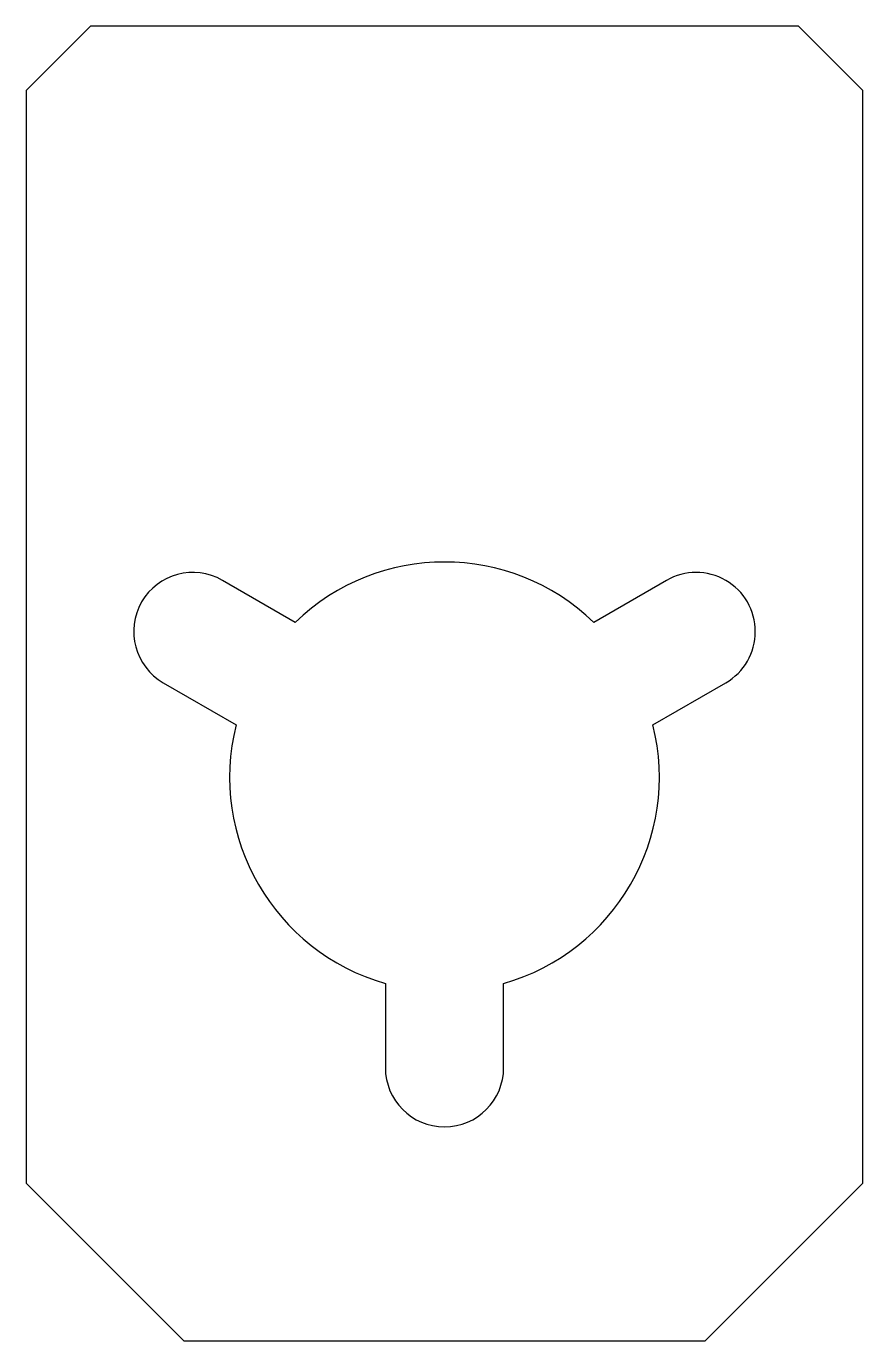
# Model space of a CAD drawing. Header units: millimetres. Extents: x -20.1 to 20.2, y -27.1 to 36.2.
import ezdxf

# ---------------------------------------------------------------- set-up
doc = ezdxf.new("R2010")
doc.units = ezdxf.units.MM
doc.layers.add('CUTOUTS', color=1, linetype='CONTINUOUS')
doc.layers.add('PERIMETER', color=5, linetype='CONTINUOUS')

msp = doc.modelspace()

# ---------------------------------------------------------------- linework, layer by layer
at = {"layer": 'CUTOUTS'}
msp.add_lwpolyline([(-2.85, -14, 1), (2.85, -14), (2.85, -9.95, 0.404193), (10.042, 2.507), (13.549, 4.532, 1), (10.699, 9.468), (7.192, 7.443, 0.404193), (-7.192, 7.443), (-10.699, 9.468, 1), (-13.549, 4.532), (-10.042, 2.507, 0.404193), (-2.85, -9.95)], format="xyb", close=True, dxfattribs=at)
at = {"layer": 'PERIMETER'}
msp.add_lwpolyline([(20.15, 33.062), (17.062, 36.15), (14.95, 36.15), (-14.95, 36.15), (-17.062, 36.15), (-20.15, 33.062), (-20.15, -19.562), (-12.562, -27.15), (12.562, -27.15), (20.15, -19.562)], close=True, dxfattribs=at)

doc.saveas('drawing.dxf')
